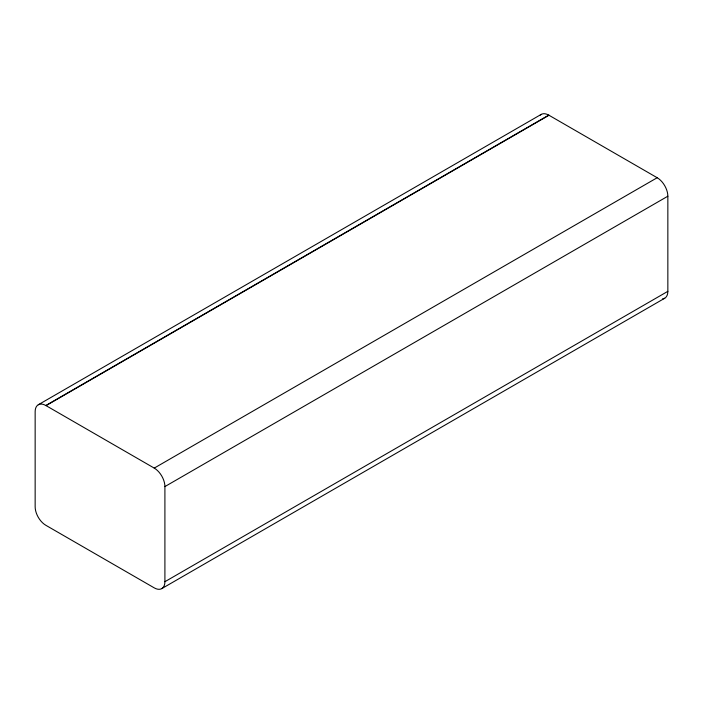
<?xml version="1.0" encoding="UTF-8"?>
<svg xmlns="http://www.w3.org/2000/svg" width="703" height="703" viewBox="0 0 703 703"><rect width="100%" height="100%" fill="white"/><g stroke="black" fill="none" stroke-linecap="round" stroke-linejoin="round"><path stroke-width="1.05" d="M38.278 404.761L541.222 114.387M667.85 291.332L164.906 581.706A15.088 8.708 60 0 1 154.238 587.866L45.818 525.273A15.088 8.708 60 0 1 35.15 506.793L35.15 411.668A15.088 8.708 60 0 1 45.818 405.508L548.762 115.134L657.182 177.727A15.088 8.708 60 0 1 667.85 196.207L667.85 291.332A15.088 8.708 60 0 1 662.516 298.924M46.047 405.64L548.99 115.266M45.818 405.508L154.238 468.101L657.182 177.727M164.906 581.706L164.906 486.581L667.85 196.207M161.778 588.613L664.722 298.239M540.299 115.064A15.088 8.708 60 0 1 548.762 115.134M154.238 468.101A15.088 8.708 60 0 1 164.906 486.581"/></g></svg>
